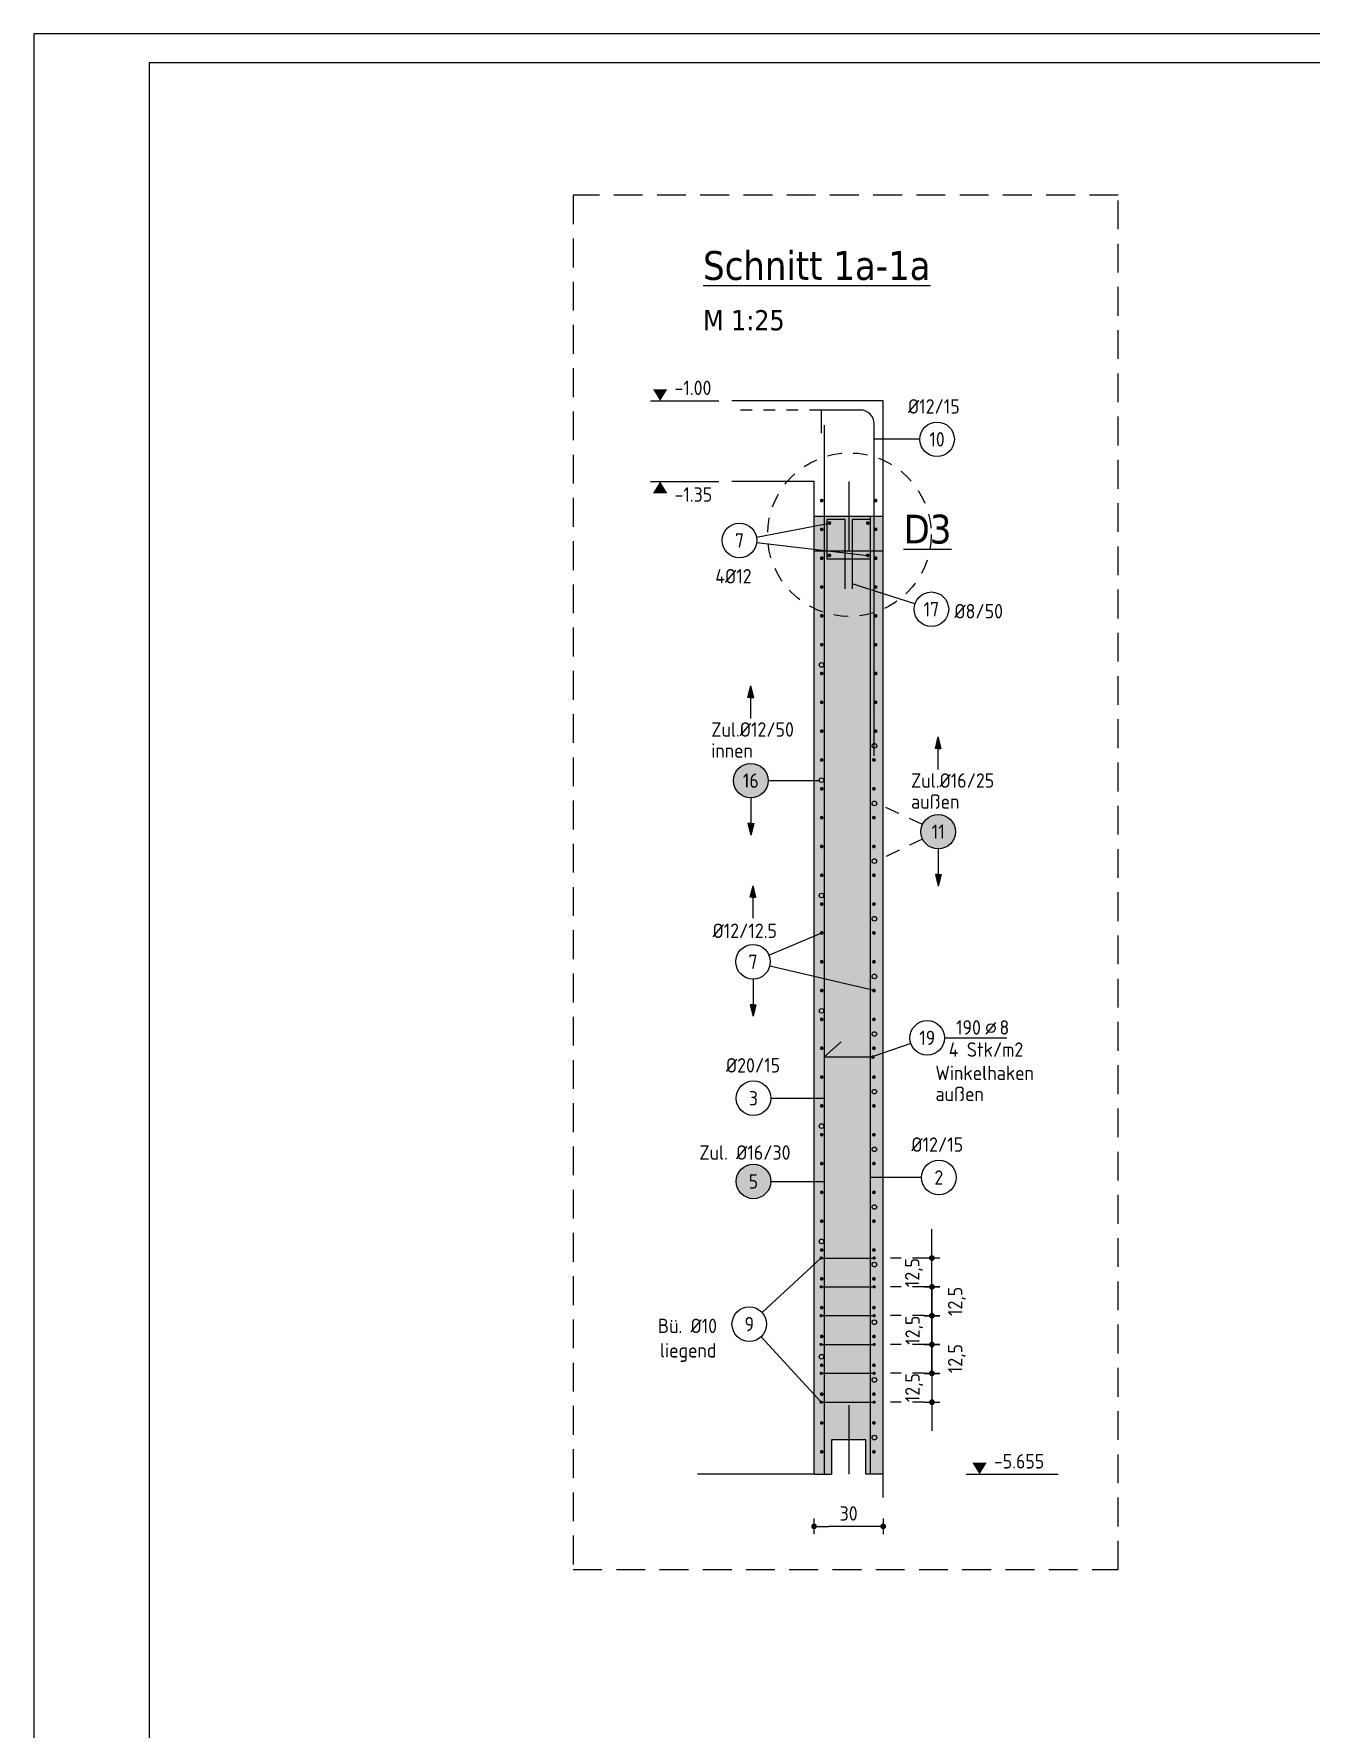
# Model space of a CAD drawing. Extents: x 112 to 428, y 0 to 92.
# Drawn here: x 111.99 to 123.06, y 15 to 29.7 of the extents above; entities that cross this region are included whole.
import ezdxf
from ezdxf.enums import TextEntityAlignment as Align

# ---------------------------------------------------------------- set-up
doc = ezdxf.new("R2010")
doc.units = 0
doc.header["$LTSCALE"] = 0.5
for name, pattern in [('AUSGEZOGEN', [1000.01, 1000, 0.01]), ('DOT', [0.175, 0.05, -0.125]), ('HIDDEN', [0.375, 0.25, -0.125]), ('HIDDEN4', [0.12, 0.02, -0.1]), ('STRICHLINIE', [0.75, 0.5, -0.25]), ('VERDECKT', [0.375, 0.25, -0.125])]:
    doc.linetypes.add(name, pattern=pattern)
for name, color, linetype in [('AFB', 7, 'Continuous'), ('AFU', 7, 'Continuous'), ('BETON', 7, 'Continuous'), ('DETAIL', 7, 'Continuous'), ('grau_hell', 7, 'Continuous'), ('grau_mittel', 7, 'Continuous'), ('HILFE', 7, 'Continuous'), ('koten', 7, 'Continuous'), ('MASSE', 7, 'Continuous'), ('RAHMEN', 7, 'Continuous'), ('RND', 7, 'Continuous'), ('TEXT', 7, 'Continuous')]:
    doc.layers.add(name, color=color, linetype=linetype)
doc.styles.add('helv', font='tahoma.ttf')
doc.styles.add('txt', font='isocp.shx')
doc.linetypes.add('AFU_50L', pattern='A,0.75,["/",Standard,S=0.2,R=0,X=-0.01,Y=-0.1],0.07,["/",Standard,S=0.2,R=0,X=-0.01,Y=-0.1],0.75', length=1.57)
doc.linetypes.add('AFU_50M', pattern='A,0.45,["/",Standard,S=0.2,R=0,X=-0.01,Y=-0.1],0.07,["/",Standard,S=0.2,R=0,X=-0.01,Y=-0.1],0.45', length=0.97)
doc.dimstyles.new('DOT_I', dxfattribs={"dimscale": 0.5, "dimtxt": 0.25, "dimasz": 0.25, "dimexe": 0.1, "dimexo": 0.3, "dimgap": 0.1, "dimtad": 1, "dimdec": 3, "dimzin": 3, "dimtxsty": 'txt', "dimblk": 'DOT', "dimblk1": 'DOT', "dimblk2": 'DOT', "dimsah": 1, "dimcen": 0.1, "dimse1": 1, "dimse2": 1, "dimazin": 0, "dimtfac": 1, "dimtdec": 4, "dimtix": 1, "dimtmove": 2, "dimatfit": 3, "dimfxl": 0, "dimtvp": 1, "dimtolj": 1, "dimtzin": 0, "dimarcsym": 0})

# ---------------------------------------------------------------- blocks, each defined once
blk = doc.blocks.new('OKRD_U')
at = {"color": 0, "linetype": 'ByBlock'}
blk.add_solid([(-0.125, -0.202), (0.125, -0.202), (0, 0)], dxfattribs=at)
at = {"color": 0, "linetype": 'ByBlock', "style": 'txt'}
blk.add_attdef('OKRD', (0.25, -0.35), '', height=0.25, dxfattribs=at)
blk = doc.blocks.new('OKRD_O')
at = {"color": 0, "linetype": 'ByBlock'}
blk.add_solid([(-0.125, 0.202), (0.125, 0.202), (0, 0)], dxfattribs=at)
at = {"color": 0, "linetype": 'ByBlock', "style": 'txt'}
blk.add_attdef('OKRD', (0.25, 0.1), '', height=0.25, dxfattribs=at)
blk = doc.blocks.new('RND_HIN')
at = {"layer": 'RND', "color": 7, "linetype": 'Continuous'}
blk.add_circle((0, 0), 0.3, dxfattribs=at)
at = {"layer": 'RND', "color": 7, "linetype": 'Continuous', "style": 'txt'}
blk.add_attdef('POSI', text='', height=0.25, dxfattribs=at).set_placement((0, 0), align=Align.MIDDLE)
blk = doc.blocks.new('Pfeillinie')
at = {"layer": 'TEXT', "linetype": 'Continuous'}
blk.add_hatch(color=7, dxfattribs=at).paths.add_polyline_path([(0, 0), (-0.8, 0.2), (-0.8, 0), (-0.8, -0.2)])
at = {"layer": 'TEXT', "color": 7, "linetype": 'Continuous'}
for p, q in [((-0.8, 0), (-0.8, 0.2)), ((-0.8, 0.2), (0, 0)), ((-0.8, 0), (-0.8, -0.2)), ((-0.8, -0.2), (0, 0))]:
    blk.add_line(p, q, dxfattribs=at)
blk = doc.blocks.new('DOT')
at = {"layer": 'MASSE', "color": 7, "linetype": 'Continuous'}
for p, q in [((0, 0), (-1, 0)), ((0, 0.54), (0, -0.54))]:
    blk.add_line(p, q, dxfattribs=at)
at = {"layer": 'MASSE', "color": 7, "linetype": 'Continuous', "const_width": 0.2}
blk.add_lwpolyline([(-0.1, 0, 1), (0.1, 0, 1)], format="xyb", close=True, dxfattribs=at)
blk = doc.blocks.new('*D20')
at = {"layer": 'DEFPOINTS', "color": 0, "linetype": 'AUSGEZOGEN', "transparency": 16777216}
for p in [(118.751, 16.756), (118.751, 16.756), (119.351, 16.756)]:
    blk.add_point(p, dxfattribs=at)
at = {"layer": 'MASSE', "color": 0, "linetype": 'AUSGEZOGEN', "lineweight": -2, "transparency": 16777216}
blk.add_line((119.226, 16.756), (118.876, 16.756), dxfattribs=at)
at = {"layer": 'MASSE', "color": 0, "linetype": 'AUSGEZOGEN', "lineweight": -2, "transparency": 16777216, "xscale": 0.125, "yscale": 0.125, "zscale": 0.125, "rotation": 180}
blk.add_blockref('DOT', (118.751, 16.756), dxfattribs=at)
at = {"layer": 'MASSE', "color": 0, "linetype": 'AUSGEZOGEN', "lineweight": -2, "transparency": 16777216, "xscale": 0.125, "yscale": 0.125, "zscale": 0.125}
blk.add_blockref('DOT', (119.351, 16.756), dxfattribs=at)
at = {"layer": 'MASSE', "color": 0, "linetype": 'AUSGEZOGEN', "transparency": 16777216, "insert": (119.051, 16.868), "char_height": 0.125, "attachment_point": 5, "style": 'txt'}
blk.add_mtext('\\A1;30', dxfattribs=at)
blk = doc.blocks.new('*D21')
at = {"layer": 'DEFPOINTS', "color": 0, "linetype": 'AUSGEZOGEN', "transparency": 16777216}
for p in [(119.773, 18.083), (119.773, 17.833), (119.773, 17.833)]:
    blk.add_point(p, dxfattribs=at)
at = {"layer": 'MASSE', "color": 0, "linetype": 'AUSGEZOGEN', "lineweight": -2, "transparency": 16777216}
for p, q in [((119.773, 18.208), (119.773, 18.333)), ((119.773, 18.083), (119.773, 17.833)), ((119.773, 17.708), (119.773, 17.583))]:
    blk.add_line(p, q, dxfattribs=at)
at = {"layer": 'MASSE', "color": 0, "linetype": 'AUSGEZOGEN', "lineweight": -2, "transparency": 16777216, "xscale": 0.125, "yscale": 0.125, "zscale": 0.125}
for p, rotation in [((119.773, 18.083), 270.0000000000003), ((119.773, 17.833), 90.00000000000037)]:
    blk.add_blockref('DOT', p, dxfattribs=dict(at, rotation=rotation))
at = {"layer": 'MASSE', "color": 0, "linetype": 'AUSGEZOGEN', "transparency": 16777216, "insert": (119.619, 17.959), "char_height": 0.125, "attachment_point": 5, "rotation": 90, "style": 'txt'}
blk.add_mtext('\\A1;12,5', dxfattribs=at)
blk = doc.blocks.new('*D22')
at = {"layer": 'DEFPOINTS', "color": 0, "linetype": 'AUSGEZOGEN', "transparency": 16777216}
for p in [(119.773, 18.333), (119.773, 18.333), (119.773, 18.083)]:
    blk.add_point(p, dxfattribs=at)
at = {"layer": 'MASSE', "color": 0, "linetype": 'AUSGEZOGEN', "lineweight": -2, "transparency": 16777216}
for p, q in [((119.773, 18.458), (119.773, 18.583)), ((119.773, 18.083), (119.773, 18.333)), ((119.773, 17.958), (119.773, 17.833))]:
    blk.add_line(p, q, dxfattribs=at)
at = {"layer": 'MASSE', "color": 0, "linetype": 'AUSGEZOGEN', "lineweight": -2, "transparency": 16777216, "xscale": 0.125, "yscale": 0.125, "zscale": 0.125}
for p, rotation in [((119.773, 18.333), 270.0000000000003), ((119.773, 18.083), 90.00000000000037)]:
    blk.add_blockref('DOT', p, dxfattribs=dict(at, rotation=rotation))
at = {"layer": 'MASSE', "color": 0, "linetype": 'AUSGEZOGEN', "transparency": 16777216, "insert": (119.989, 18.211), "char_height": 0.125, "attachment_point": 5, "rotation": 90, "style": 'txt'}
blk.add_mtext('\\A1;12,5', dxfattribs=at)
blk = doc.blocks.new('*D23')
at = {"layer": 'DEFPOINTS', "color": 0, "linetype": 'AUSGEZOGEN', "transparency": 16777216}
for p in [(119.773, 18.583), (119.773, 18.583), (119.773, 18.333)]:
    blk.add_point(p, dxfattribs=at)
at = {"layer": 'MASSE', "color": 0, "linetype": 'AUSGEZOGEN', "lineweight": -2, "transparency": 16777216}
for p, q in [((119.773, 18.708), (119.773, 18.833)), ((119.773, 18.333), (119.773, 18.583)), ((119.773, 18.208), (119.773, 18.083))]:
    blk.add_line(p, q, dxfattribs=at)
at = {"layer": 'MASSE', "color": 0, "linetype": 'AUSGEZOGEN', "lineweight": -2, "transparency": 16777216, "xscale": 0.125, "yscale": 0.125, "zscale": 0.125}
for p, rotation in [((119.773, 18.583), 270.0000000000003), ((119.773, 18.333), 90.00000000000037)]:
    blk.add_blockref('DOT', p, dxfattribs=dict(at, rotation=rotation))
at = {"layer": 'MASSE', "color": 0, "linetype": 'AUSGEZOGEN', "transparency": 16777216, "insert": (119.62, 18.457), "char_height": 0.125, "attachment_point": 5, "rotation": 90, "style": 'txt'}
blk.add_mtext('\\A1;12,5', dxfattribs=at)
blk = doc.blocks.new('*D24')
at = {"layer": 'DEFPOINTS', "color": 0, "linetype": 'AUSGEZOGEN', "transparency": 16777216}
for p in [(119.773, 18.833), (119.773, 18.833), (119.773, 18.583)]:
    blk.add_point(p, dxfattribs=at)
at = {"layer": 'MASSE', "color": 0, "linetype": 'AUSGEZOGEN', "lineweight": -2, "transparency": 16777216}
for p, q in [((119.773, 18.958), (119.773, 19.083)), ((119.773, 18.583), (119.773, 18.833)), ((119.773, 18.458), (119.773, 18.333))]:
    blk.add_line(p, q, dxfattribs=at)
at = {"layer": 'MASSE', "color": 0, "linetype": 'AUSGEZOGEN', "lineweight": -2, "transparency": 16777216, "xscale": 0.125, "yscale": 0.125, "zscale": 0.125}
for p, rotation in [((119.773, 18.833), 270.0000000000003), ((119.773, 18.583), 90.00000000000037)]:
    blk.add_blockref('DOT', p, dxfattribs=dict(at, rotation=rotation))
at = {"layer": 'MASSE', "color": 0, "linetype": 'AUSGEZOGEN', "transparency": 16777216, "insert": (119.989, 18.707), "char_height": 0.125, "attachment_point": 5, "rotation": 90, "style": 'txt'}
blk.add_mtext('\\A1;12,5', dxfattribs=at)
blk = doc.blocks.new('*D25')
at = {"layer": 'DEFPOINTS', "color": 0, "linetype": 'AUSGEZOGEN', "transparency": 16777216}
for p in [(119.773, 19.083), (119.773, 19.083), (119.773, 18.833)]:
    blk.add_point(p, dxfattribs=at)
at = {"layer": 'MASSE', "color": 0, "linetype": 'AUSGEZOGEN', "lineweight": -2, "transparency": 16777216}
for p, q in [((119.773, 19.208), (119.773, 19.333)), ((119.773, 18.833), (119.773, 19.083)), ((119.773, 18.708), (119.773, 18.583))]:
    blk.add_line(p, q, dxfattribs=at)
at = {"layer": 'MASSE', "color": 0, "linetype": 'AUSGEZOGEN', "lineweight": -2, "transparency": 16777216, "xscale": 0.125, "yscale": 0.125, "zscale": 0.125}
for p, rotation in [((119.773, 19.083), 270.0000000000003), ((119.773, 18.833), 90.00000000000037)]:
    blk.add_blockref('DOT', p, dxfattribs=dict(at, rotation=rotation))
at = {"layer": 'MASSE', "color": 0, "linetype": 'AUSGEZOGEN', "transparency": 16777216, "insert": (119.616, 18.957), "char_height": 0.125, "attachment_point": 5, "rotation": 90, "style": 'txt'}
blk.add_mtext('\\A1;12,5', dxfattribs=at)
blk = doc.blocks.new('RND_LEI')
at = {"layer": 'RND', "color": 7, "linetype": 'Continuous'}
blk.add_line((1.022, 0.066), (1.19, 0.27), dxfattribs=at)
for centre, radius in [((0, 0), 0.3), ((1.106, 0.168), 0.075)]:
    blk.add_circle(centre, radius, dxfattribs=at)
at = {"layer": 'RND', "color": 7, "linetype": 'Continuous', "style": 'txt'}
blk.add_attdef('ANZ', text='', height=0.25, dxfattribs=at).set_placement((0.931, 0.057), align=Align.RIGHT)
for tag, p in [('DUM', (1.253, 0.057)), ('ABSTD', (1.674, 0.057)), ('POSTXT', (0.374, -0.327))]:
    blk.add_attdef(tag, p, '', height=0.25, dxfattribs=at)
blk.add_attdef('POSL', text='', height=0.25, dxfattribs=at).set_placement((0, 0), align=Align.MIDDLE)
blk = doc.blocks.new('A1-35-0')
at = {"layer": 'RAHMEN'}
for p, q in [((118.9, 59.4), (0, 59.4)), ((0, 59.4), (0, 0))]:
    blk.add_line(p, q, dxfattribs=at)
at = {"layer": 'RAHMEN', "color": 5}
for p, q in [((118.4, 58.9), (2, 58.9)), ((2, 58.9), (2, 0.5))]:
    blk.add_line(p, q, dxfattribs=at)

msp = doc.modelspace()

# ---------------------------------------------------------------- hatches: boundary and pattern name
at = {"layer": 'grau_hell'}
h = msp.add_hatch(color=9, dxfattribs=at)
h.paths.add_polyline_path([(119.0512, 25.2176), (119.0512, 25.5176), (118.7512, 25.5176), (118.7512, 25.2176)])
h.paths.add_polyline_path([(119.3512, 25.5176), (119.0512, 25.5176), (119.0512, 25.2176), (119.3512, 25.2176)])
for points in [[(118.3524, 23.2234, 1), (118.0524, 23.2234, 1)], [(119.6779, 22.7809, 1), (119.9779, 22.7809, 1)], [(118.0751, 19.7478, 1), (118.3751, 19.7478, 1)]]:
    msp.add_hatch(color=9, dxfattribs=at).paths.add_polyline_path(points)
at = {"layer": 'grau_mittel'}
msp.add_hatch(color=61, dxfattribs=at).paths.add_polyline_path([(119.3512, 25.2176), (118.7512, 25.2176), (118.7512, 17.2076), (118.9012, 17.2076), (118.9012, 17.5076), (119.2012, 17.5076), (119.2012, 17.2076), (119.3512, 17.2076)])

# ---------------------------------------------------------------- linework, layer by layer
at = {"layer": 'AFB', "color": 1, "linetype": 'AUSGEZOGEN'}
msp.add_line((119.0512, 25.8176), (119.0512, 25.2176), dxfattribs=at)
at = {"layer": 'AFU', "color": 8, "linetype": 'AFU_50M'}
msp.add_line((118.7512, 25.5176), (119.3512, 25.5176), dxfattribs=at)
at = {"layer": 'AFU', "color": 8, "linetype": 'AFU_50L'}
msp.add_line((118.7512, 25.2176), (119.3512, 25.2176), dxfattribs=at)
at = {"layer": 'AFU', "color": 1, "linetype": 'AUSGEZOGEN'}
msp.add_line((119.0512, 17.8076), (119.0512, 17.2076), dxfattribs=at)
at = {"layer": 'AFU', "color": 8, "linetype": 'AUSGEZOGEN'}
for p, q in [((118.9012, 17.5076), (118.9012, 17.2076)), ((119.2012, 17.5076), (118.9012, 17.5076)), ((119.2012, 17.2076), (119.2012, 17.5076)), ((118.7512, 17.2076), (118.9012, 17.2076)), ((119.3512, 17.2076), (119.2012, 17.2076))]:
    msp.add_line(p, q, dxfattribs=at)
at = {"layer": 'BETON', "color": 6, "linetype": 'AUSGEZOGEN'}
for p, q in [((119.3512, 26.5176), (118.0387, 26.5176)), ((119.3512, 17.0076), (119.3512, 26.5176)), ((118.7512, 25.8176), (118.0387, 25.8176)), ((118.7512, 17.2076), (118.7512, 25.8176)), ((118.7512, 17.2076), (117.7387, 17.2076))]:
    msp.add_line(p, q, dxfattribs=at)
at = {"layer": 'DETAIL', "color": 102, "linetype": 'STRICHLINIE'}
msp.add_lwpolyline([(116.6615, 28.3004), (116.6615, 16.3805), (121.3891, 16.3805), (121.3891, 28.3004)], close=True, dxfattribs=at)
at = {"layer": 'DETAIL', "color": 102, "linetype": 'VERDECKT'}
msp.add_circle((119.0575, 25.3569), 0.7094, dxfattribs=at)
at = {"layer": 'HILFE', "color": 102, "linetype": 'AUSGEZOGEN'}
for p, q in [((117.3316, 26.5176), (117.9245, 26.5176)), ((117.3316, 25.8176), (117.9245, 25.8176)), ((120.0702, 17.2076), (120.8685, 17.2076))]:
    msp.add_line(p, q, dxfattribs=at)
at = {"layer": 'RND', "color": 7, "linetype": 'DOT'}
msp.add_line((118.8128, 26.4376), (118.0387, 26.4376), dxfattribs=at)
at = {"layer": 'RND', "color": 102, "linetype": 'AUSGEZOGEN'}
for p, q in [((119.6675, 26.184), (119.2728, 26.184)), ((118.2515, 25.3354), (118.8846, 25.4575)), ((118.2532, 25.2896), (119.2168, 25.1771)), ((119.6257, 24.7558), (119.0812, 24.9316)), ((118.2024, 23.7634), (118.2024, 24.0456)), ((119.8279, 23.3209), (119.8279, 23.6031)), ((118.3524, 23.2234), (118.79, 23.2234)), ((118.2024, 23.0734), (118.2024, 22.7511)), ((119.8279, 22.6309), (119.8279, 22.3087)), ((118.2215, 22.0298), (118.2215, 22.312)), ((118.3599, 21.7107), (118.8172, 21.9027)), ((118.3676, 21.6184), (119.2851, 21.4027)), ((118.2215, 21.5027), (118.2215, 21.1805)), ((119.5908, 20.9431), (119.2626, 20.8297)), ((118.3751, 20.4691), (118.8412, 20.4691)), ((118.3751, 19.7478), (118.8412, 19.7478)), ((119.683, 19.7815), (119.2412, 19.7815)), ((118.2996, 18.6112), (118.8069, 19.0786)), ((118.2909, 18.3992), (118.8121, 17.8333))]:
    msp.add_line(p, q, dxfattribs=at)
at = {"layer": 'RND', "color": 102, "linetype": 'HIDDEN'}
for p, q in [((119.6916, 22.8434), (119.3035, 23.0215)), ((119.6924, 22.7166), (119.305, 22.5329))]:
    msp.add_line(p, q, dxfattribs=at)
at = {"layer": 'RND', "color": 7, "linetype": 'AUSGEZOGEN'}
msp.add_line((119.8825, 20.9921), (120.4225, 20.9921), dxfattribs=at)
at = {"layer": 'RND', "color": 7, "linetype": 'HIDDEN4'}
for p, q in [((119.7056, 19.0833), (119.413, 19.0833)), ((119.7056, 18.8333), (119.413, 18.8333)), ((119.7056, 18.5833), (119.413, 18.5833)), ((119.7056, 18.3333), (119.413, 18.3333)), ((119.7056, 18.0833), (119.413, 18.0833)), ((119.7056, 17.8333), (119.413, 17.8333))]:
    msp.add_line(p, q, dxfattribs=at)
at = {"layer": 'RND', "color": 1, "linetype": 'AUSGEZOGEN'}
msp.add_lwpolyline([(119.2728, 23.4376), (119.2728, 26.3176, 0.4142136), (119.1528, 26.4376), (118.8128, 26.4376), (118.8128, 26.2376)], format="xyb", dxfattribs=at)
for points in [[(118.8412, 17.2076), (118.8412, 26.3076)], [(119.2412, 17.2076), (119.2412, 25.5076)], [(119.2616, 20.8262), (118.8368, 20.8262), (118.9863, 20.9592)], [(118.8121, 19.0833), (119.2721, 19.0833)], [(118.8121, 18.8333), (119.2721, 18.8333)], [(118.8121, 18.5833), (119.2721, 18.5833)], [(118.8121, 18.3333), (119.2721, 18.3333)], [(118.8121, 18.0833), (119.2721, 18.0833)], [(118.8121, 17.8333), (119.2721, 17.8333)]]:
    msp.add_lwpolyline(points, dxfattribs=at)
at = {"layer": 'RND', "color": 7, "linetype": 'AUSGEZOGEN'}
for points, const_width in [([(118.8092, 25.6527, 1), (118.8252, 25.6527, 1)], 0.016), ([(119.2931, 25.6527, -1), (119.2771, 25.6527, -1)], 0.016), ([(118.8766, 25.4575, 1), (118.8926, 25.4575, 1)], 0.016), ([(119.2088, 25.4575, 1), (119.2248, 25.4575, 1)], 0.016), ([(118.8092, 25.4027, 1), (118.8252, 25.4027, 1)], 0.016), ([(119.2931, 25.4027, -1), (119.2771, 25.4027, -1)], 0.016), ([(118.8092, 25.1527, 1), (118.8252, 25.1527, 1)], 0.016), ([(118.8766, 25.1771, 1), (118.8926, 25.1771, 1)], 0.016), ([(119.2088, 25.1771, 1), (119.2248, 25.1771, 1)], 0.016), ([(119.2931, 25.1527, -1), (119.2771, 25.1527, -1)], 0.016), ([(118.8092, 24.9027, 1), (118.8252, 24.9027, 1)], 0.016), ([(119.2931, 24.9027, -1), (119.2771, 24.9027, -1)], 0.016), ([(118.8092, 24.6527, 1), (118.8252, 24.6527, 1)], 0.016), ([(119.2931, 24.6527, -1), (119.2771, 24.6527, -1)], 0.016), ([(118.8092, 24.4027, 1), (118.8252, 24.4027, 1)], 0.016), ([(119.2931, 24.4027, -1), (119.2771, 24.4027, -1)], 0.016), ([(118.8092, 24.1527, 1), (118.8252, 24.1527, 1)], 0.016), ([(119.2931, 24.1527, -1), (119.2771, 24.1527, -1)], 0.016), ([(118.8092, 23.9027, 1), (118.8252, 23.9027, 1)], 0.016), ([(119.2931, 23.9027, -1), (119.2771, 23.9027, -1)], 0.016), ([(118.8092, 23.6527, 1), (118.8252, 23.6527, 1)], 0.016), ([(119.2931, 23.6527, -1), (119.2771, 23.6527, -1)], 0.016), ([(118.8092, 23.4027, 1), (118.8252, 23.4027, 1)], 0.016), ([(119.2781, 23.4027, -1), (119.2621, 23.4027, -1)], 0.016), ([(118.8092, 23.1527, 1), (118.8252, 23.1527, 1)], 0.016), ([(119.2781, 23.1527, -1), (119.2621, 23.1527, -1)], 0.016), ([(118.8092, 22.9027, 1), (118.8252, 22.9027, 1)], 0.016), ([(119.2781, 22.9027, -1), (119.2621, 22.9027, -1)], 0.016), ([(118.8092, 22.6527, 1), (118.8252, 22.6527, 1)], 0.016), ([(119.2781, 22.6527, -1), (119.2621, 22.6527, -1)], 0.016), ([(118.8092, 22.4027, 1), (118.8252, 22.4027, 1)], 0.016), ([(119.2781, 22.4027, -1), (119.2621, 22.4027, -1)], 0.016), ([(118.8092, 22.1527, 1), (118.8252, 22.1527, 1)], 0.016), ([(119.2781, 22.1527, -1), (119.2621, 22.1527, -1)], 0.016), ([(118.8092, 21.9027, 1), (118.8252, 21.9027, 1)], 0.016), ([(119.2781, 21.9027, -1), (119.2621, 21.9027, -1)], 0.016), ([(118.8092, 21.6527, 1), (118.8252, 21.6527, 1)], 0.016), ([(119.2781, 21.6527, -1), (119.2621, 21.6527, -1)], 0.016), ([(118.8092, 21.4027, 1), (118.8252, 21.4027, 1)], 0.016), ([(119.2781, 21.4027, -1), (119.2621, 21.4027, -1)], 0.016), ([(118.8092, 21.1527, 1), (118.8252, 21.1527, 1)], 0.016), ([(119.2781, 21.1527, -1), (119.2621, 21.1527, -1)], 0.016), ([(118.8092, 20.9027, 1), (118.8252, 20.9027, 1)], 0.016), ([(119.2781, 20.9027, -1), (119.2621, 20.9027, -1)], 0.016), ([(119.2536, 20.8262, 1), (119.2696, 20.8262, 1)], 0.016), ([(118.8092, 20.6527, 1), (118.8252, 20.6527, 1)], 0.016), ([(119.2781, 20.6527, -1), (119.2621, 20.6527, -1)], 0.016), ([(118.8092, 20.4027, 1), (118.8252, 20.4027, 1)], 0.016), ([(119.2781, 20.4027, -1), (119.2621, 20.4027, -1)], 0.016), ([(118.8092, 20.1527, 1), (118.8252, 20.1527, 1)], 0.016), ([(119.2781, 20.1527, -1), (119.2621, 20.1527, -1)], 0.016), ([(118.8092, 19.9027, 1), (118.8252, 19.9027, 1)], 0.016), ([(119.2781, 19.9027, -1), (119.2621, 19.9027, -1)], 0.016), ([(118.8092, 19.6527, 1), (118.8252, 19.6527, 1)], 0.016), ([(119.2781, 19.6527, -1), (119.2621, 19.6527, -1)], 0.016), ([(118.8092, 19.4027, 1), (118.8252, 19.4027, 1)], 0.016), ([(119.2781, 19.4027, -1), (119.2621, 19.4027, -1)], 0.016), ([(118.8092, 19.1527, 1), (118.8252, 19.1527, 1)], 0.016), ([(119.2781, 19.1527, -1), (119.2621, 19.1527, -1)], 0.016), ([(118.8051, 19.0833, 1), (118.8191, 19.0833, 1)], 0.014), ([(119.2651, 19.0833, 1), (119.2791, 19.0833, 1)], 0.014), ([(118.8051, 18.8333, 1), (118.8191, 18.8333, 1)], 0.014), ([(118.8092, 18.9027, 1), (118.8252, 18.9027, 1)], 0.016), ([(119.2781, 18.9027, -1), (119.2621, 18.9027, -1)], 0.016), ([(119.2651, 18.8333, 1), (119.2791, 18.8333, 1)], 0.014), ([(118.8051, 18.5833, 1), (118.8191, 18.5833, 1)], 0.014), ([(118.8092, 18.6527, 1), (118.8252, 18.6527, 1)], 0.016), ([(119.2781, 18.6527, -1), (119.2621, 18.6527, -1)], 0.016), ([(119.2651, 18.5833, 1), (119.2791, 18.5833, 1)], 0.014), ([(118.8092, 18.4027, 1), (118.8252, 18.4027, 1)], 0.016), ([(119.2781, 18.4027, -1), (119.2621, 18.4027, -1)], 0.016), ([(118.8051, 18.3333, 1), (118.8191, 18.3333, 1)], 0.014), ([(119.2651, 18.3333, 1), (119.2791, 18.3333, 1)], 0.014), ([(118.8051, 18.0833, 1), (118.8191, 18.0833, 1)], 0.014), ([(118.8092, 18.1527, 1), (118.8252, 18.1527, 1)], 0.016), ([(119.2781, 18.1527, -1), (119.2621, 18.1527, -1)], 0.016), ([(119.2651, 18.0833, 1), (119.2791, 18.0833, 1)], 0.014), ([(118.8051, 17.8333, 1), (118.8191, 17.8333, 1)], 0.014), ([(118.8092, 17.9027, 1), (118.8252, 17.9027, 1)], 0.016), ([(119.2781, 17.9027, -1), (119.2621, 17.9027, -1)], 0.016), ([(119.2651, 17.8333, 1), (119.2791, 17.8333, 1)], 0.014), ([(118.8092, 17.6527, 1), (118.8252, 17.6527, 1)], 0.016), ([(119.2781, 17.6527, -1), (119.2621, 17.6527, -1)], 0.016), ([(118.8092, 17.4027, 1), (118.8252, 17.4027, 1)], 0.016), ([(119.2781, 17.4027, -1), (119.2621, 17.4027, -1)], 0.016)]:
    msp.add_lwpolyline(points, format="xyb", close=True, dxfattribs=dict(at, const_width=const_width))
msp.add_lwpolyline([(119.0212, 24.8873), (119.0212, 25.4873), (118.8612, 25.4873), (118.8612, 25.1473), (119.2412, 25.1473), (119.2412, 25.4873), (119.0812, 25.4873), (119.0812, 24.8873)], dxfattribs=at)
at = {"layer": 'RND', "color": 1, "linetype": 'AUSGEZOGEN'}
for centre in [(118.8153, 24.2273), (118.8153, 23.2273), (118.8153, 22.2273), (118.8153, 21.2273), (118.8153, 20.2273), (118.8153, 19.2273), (118.8153, 18.2273)]:
    msp.add_circle(centre, 0.02, dxfattribs=at)
at = {"layer": 'RND', "color": 7, "linetype": 'AUSGEZOGEN'}
for centre in [(119.2745, 23.5259), (119.2745, 23.0259), (119.2745, 22.5259), (119.2745, 22.0259), (119.2745, 21.5259), (119.2745, 21.0259), (119.2745, 20.5259), (119.2745, 20.0259), (119.2745, 19.5259), (119.2745, 19.0259), (119.2745, 18.5259), (119.2745, 18.0259), (119.2745, 17.5259)]:
    msp.add_circle(centre, 0.02, dxfattribs=at)

# ---------------------------------------------------------------- block references
at = {"layer": 'koten', "color": 7, "linetype": 'AUSGEZOGEN', "xscale": 0.5, "yscale": 0.5, "zscale": 0.5}
for name, p, values in [('OKRD_O', (117.4161, 26.5176), {'OKRD': '-1.00'}), ('OKRD_U', (117.4161, 25.8176), {'OKRD': '-1.35'}), ('OKRD_O', (120.1859, 17.2076), {'OKRD': '-5.655'})]:
    msp.add_blockref(name, p, dxfattribs=at).add_auto_attribs(values)
at = {"layer": 'RAHMEN', "color": 5, "linetype": 'AUSGEZOGEN', "xscale": 0.5, "yscale": 0.5, "zscale": 0.5}
msp.add_blockref('A1-35-0', (111.9851, 0), dxfattribs=at)
at = {"layer": 'RND', "color": 7, "linetype": 'AUSGEZOGEN', "xscale": 0.5, "yscale": 0.5, "zscale": 0.5}
for name, p, values in [('RND_HIN', (119.8175, 26.184), {'POSI': '10'}), ('RND_HIN', (118.1042, 25.307), {'POSI': '7'}), ('RND_HIN', (119.7684, 24.7097), {'POSI': '17'}), ('RND_HIN', (118.2024, 23.2234), {'POSI': '16'}), ('RND_HIN', (119.8279, 22.7809), {'POSI': '11'}), ('RND_HIN', (118.2215, 21.6527), {'POSI': '7'}), ('RND_LEI', (119.7325, 20.9921), {'POSL': '19', 'DUM': '8', 'ANZ': '190', 'POSTXT': '4 Stk/m2'}), ('RND_HIN', (118.2251, 20.4691), {'POSI': '3'}), ('RND_HIN', (118.2251, 19.7478), {'POSI': '5'}), ('RND_HIN', (119.833, 19.7815), {'POSI': '2'}), ('RND_HIN', (118.1893, 18.5095), {'POSI': '9'})]:
    msp.add_blockref(name, p, dxfattribs=at).add_auto_attribs(values)
at = {"layer": 'RND', "color": 102, "linetype": 'AUSGEZOGEN', "yscale": 0.125, "zscale": 0.125, "rotation": 270}
for p, xscale in [((118.2024, 24.0456), -0.125), ((119.8279, 23.6031), -0.125), ((118.2024, 22.7511), 0.125), ((119.8279, 22.3087), 0.125), ((118.2215, 22.312), -0.125), ((118.2215, 21.1805), 0.125)]:
    msp.add_blockref('Pfeillinie', p, dxfattribs=dict(at, xscale=xscale))

# ---------------------------------------------------------------- texts
at = {"layer": 'TEXT', "color": 6, "linetype": 'AUSGEZOGEN', "style": 'helv'}
for s, p in [('%%USchnitt 1a-1a', (117.7882, 27.5668)), ('%%UD3', (119.528, 25.2804))]:
    msp.add_text(s, height=0.25, dxfattribs=at).set_placement(p)
at = {"layer": 'TEXT', "color": 1, "linetype": 'AUSGEZOGEN', "style": 'helv'}
msp.add_text('M 1:25', height=0.175, dxfattribs=at).set_placement((117.7882, 27.1293))
at = {"layer": 'TEXT', "color": 7, "linetype": 'AUSGEZOGEN', "style": 'txt'}
for s, p in [('%%C12/15', (119.5655, 26.4068)), ('4%%C12', (117.8944, 24.9337)), ('%%C8/50', (119.968, 24.6304)), ('Zul.%%C12/50', (117.8593, 23.6044)), ('innen', (117.8592, 23.4223)), ('Zul.%%C16/25', (119.592, 23.1619)), ('außen', (119.5918, 22.9798)), ('%%C12/12.5', (117.8703, 21.8588)), ('%%C20/15', (117.9869, 20.6919)), ('Winkelhaken', (119.8037, 20.6264)), ('außen', (119.8037, 20.4439)), ('Zul. %%C16/30', (117.7564, 19.9356)), ('%%C12/15', (119.5949, 20.0043)), ('Bü. %%C10', (117.3976, 18.4321)), ('liegend', (117.4145, 18.2202))]:
    msp.add_text(s, height=0.125, dxfattribs=at).set_placement(p)

# ---------------------------------------------------------------- dimensions: what is measured, and where the dimension line sits
at = {"layer": 'MASSE', "color": 7, "linetype": 'AUSGEZOGEN'}
for base, p1, p2, picture, middle in [((119.7731, 19.0833), (119.7731, 18.8333), (119.7731, 19.0833), '*D25', (119.6158, 18.9568)), ((119.7731, 18.8333), (119.7731, 18.5833), (119.7731, 18.8333), '*D24', (119.9891, 18.7072)), ((119.7731, 18.5833), (119.7731, 18.3333), (119.7731, 18.5833), '*D23', (119.6197, 18.4572)), ((119.7731, 18.3333), (119.7731, 18.0833), (119.7731, 18.3333), '*D22', (119.9891, 18.2107)), ((119.7731, 17.8333), (119.7731, 18.0833), (119.7731, 17.8333), '*D21', (119.6191, 17.9588))]:
    dim = msp.add_linear_dim(base=base, p1=p1, p2=p2, angle=90, dimstyle='DOT_I', override={"dimdec": 1, "dimlfac": 50}, dxfattribs=at)
    dim.commit()
    dim.dimension.update_dxf_attribs({"geometry": picture, "text_midpoint": middle, "dimtype": 160})
dim = msp.add_linear_dim(base=(118.7512, 16.7555), p1=(119.3512, 16.7555), p2=(118.7512, 16.7555), dimstyle='DOT_I', override={"dimdec": 0, "dimlfac": 50}, dxfattribs=at)
dim.commit()
dim.dimension.update_dxf_attribs({"geometry": '*D20', "text_midpoint": (119.0512, 16.868)})

doc.saveas('drawing.dxf')
